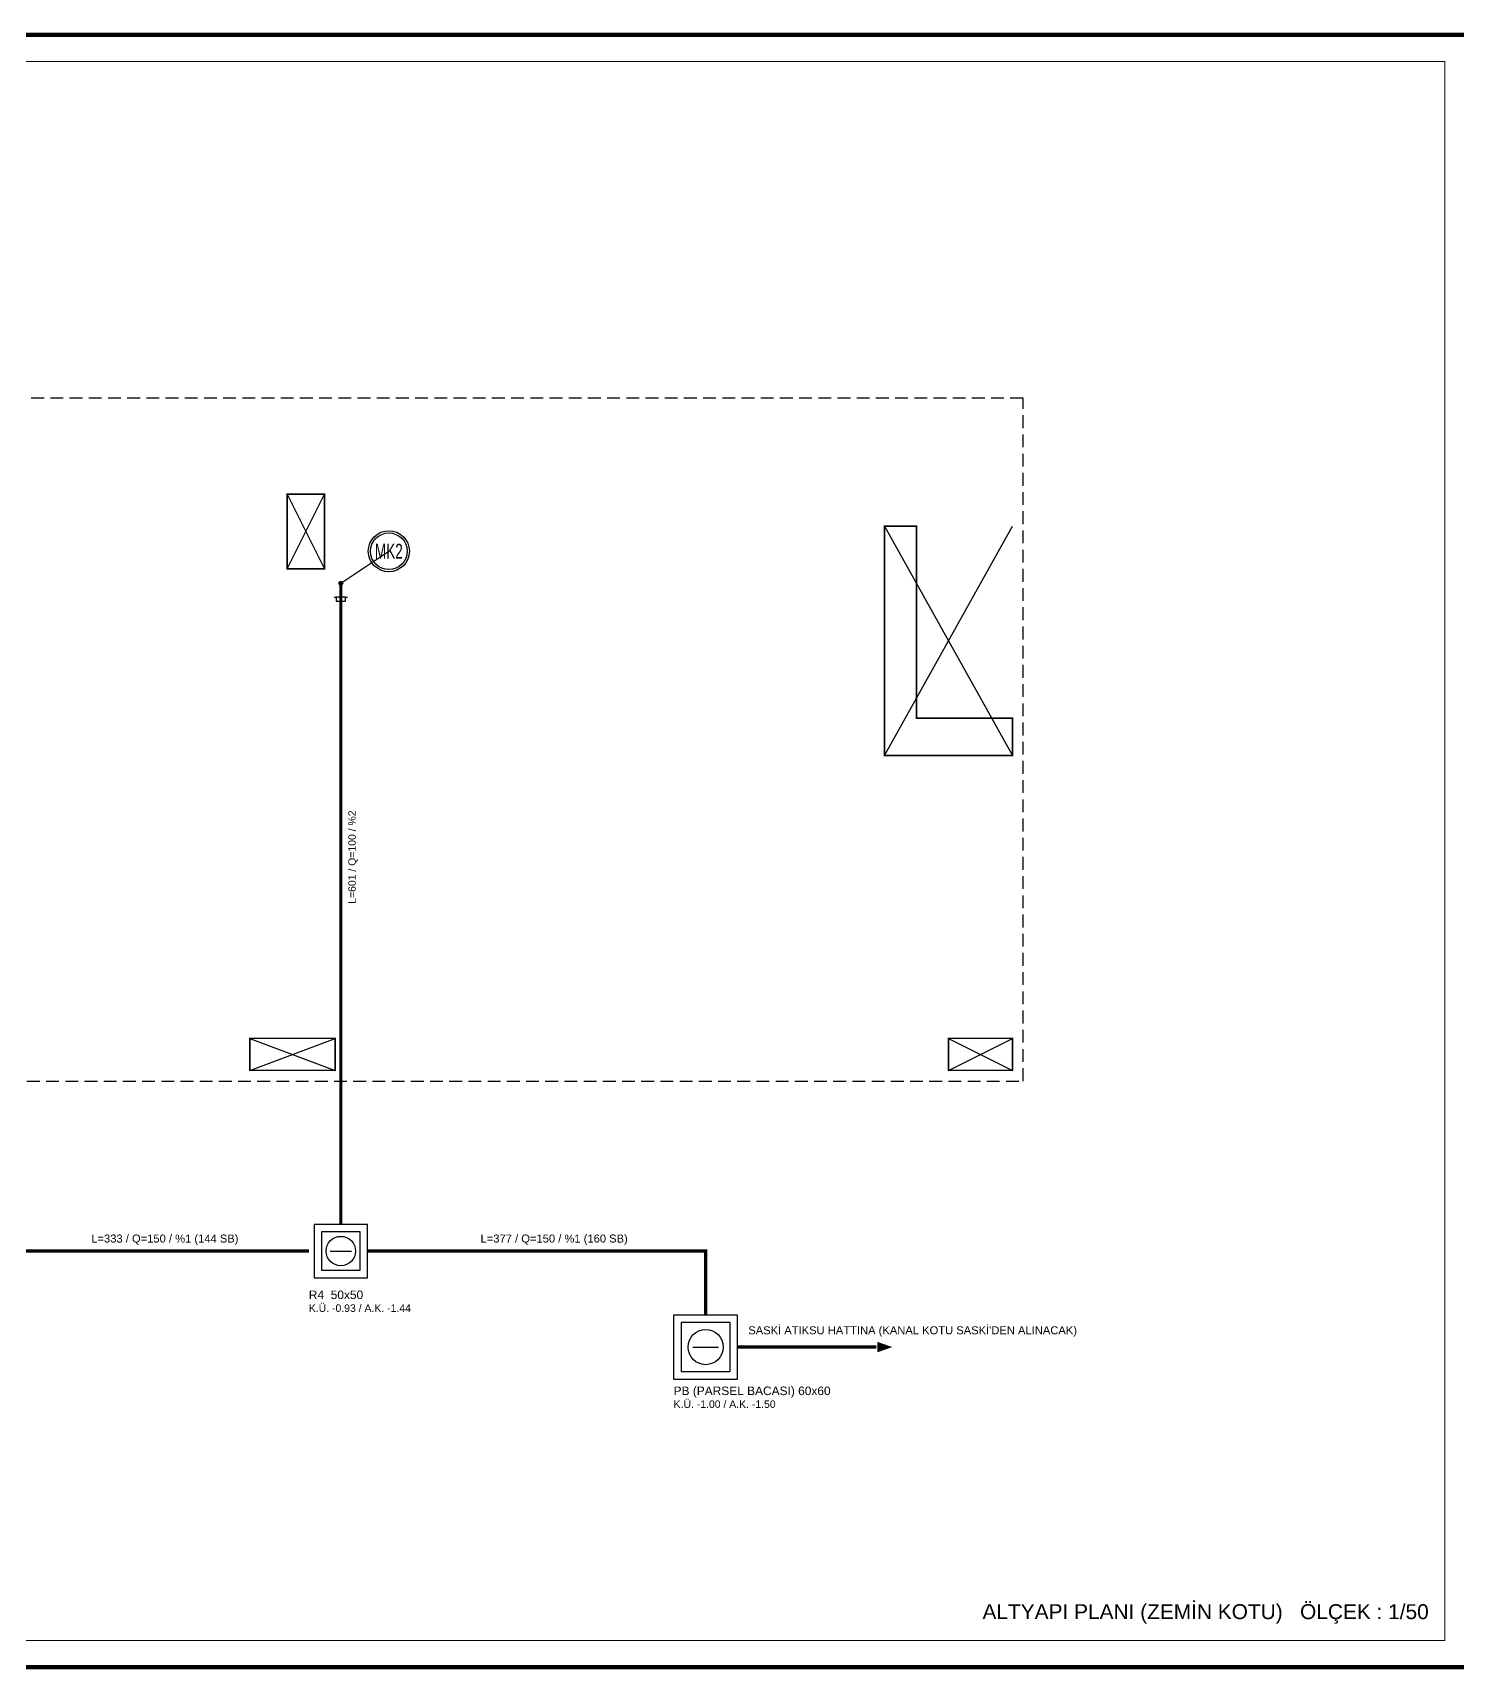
# Model space of a CAD drawing. Header units: centimetres. Extents: x -3952 to 22702, y 13298 to 16732.
# Drawn here: x 2051 to 3387, y 15028 to 16562 of the extents above; entities that cross this region are included whole.
import ezdxf
from ezdxf.enums import TextEntityAlignment as Align

# ---------------------------------------------------------------- set-up
doc = ezdxf.new("R2010")
doc.units = ezdxf.units.CM
doc.linetypes.add('DASHED', pattern=[18, 12, -6])
doc.linetypes.add('PIS', pattern=[38, 30, -8])
for name, color, linetype in [('MIMARI-KOLON', 8, 'Continuous'), ('MTY-BINA-HATTI', 8, 'DASHED'), ('MTY-PAFTA', 7, 'Continuous'), ('MTY-PIS-SU-BORUSU', 6, 'PIS'), ('MTY-PISSU-CAP', 211, 'Continuous'), ('MTY-PISSU-KOLON', 211, 'DASHED'), ('MTY-PISSU-KOLONNO', 211, 'Continuous'), ('MTY-ROGAR', 5, 'Continuous'), ('MTY-TEFRIS', 15, 'Continuous')]:
    doc.layers.add(name, color=color, linetype=linetype)
doc.layers.add('ROTAS-PAFTA-SINIRI', color=8, linetype='Continuous', plot=False)
doc.styles.add('ANOTATIVO', font='arial.ttf')
doc.styles.add('ROTAS', font='arial.ttf')

# ---------------------------------------------------------------- blocks, each defined once
blk = doc.blocks.new('ROTAS_PAFTA')
blk.add_lwpolyline([(0, 0), (1, 0), (1, 1), (0, 1)], close=True)
blk = doc.blocks.new('MTY-PIS SU KOLON')
at = {"layer": 'MTY-PISSU-KOLON', "linetype": 'Continuous', "lineweight": -3}
blk.add_hatch(color=256, dxfattribs=at).paths.add_polyline_path([(-2.7, -0.1, 0.848135), (0, -0.1, -0.848135), (2.7, -0.1, 0.414214), (0, 2.6, 0.414214)])
blk.add_circle((0, 0), 3.5, dxfattribs=at)
blk = doc.blocks.new('MTY-KOLON NO PIS SU')
at = {"color": 6, "linetype": 'Continuous', "ltscale": 100}
blk.add_circle((0, 0), 27.5, dxfattribs=at)
at = {"color": 7, "linetype": 'Continuous', "ltscale": 100}
blk.add_circle((0, 0), 24.5, dxfattribs=at)
at = {"style": 'ANOTATIVO', "width": 0.65}
blk.add_attdef('K', text='', height=20, dxfattribs=at).set_placement((0, 0), align=Align.MIDDLE_CENTER)

msp = doc.modelspace()

# ---------------------------------------------------------------- linework, layer by layer
at = {"layer": 'MIMARI-KOLON'}
for p, q in [((2289.7, 16059.4), (2324.7, 16129.4)), ((2289.7, 16129.4), (2324.7, 16059.4)), ((2849.7, 15884.4), (2969.7, 16099.4)), ((2849.7, 16099.4), (2969.7, 15884.4)), ((2254.7, 15589.4), (2334.7, 15619.4)), ((2254.7, 15619.4), (2334.7, 15589.4)), ((2909.7, 15589.4), (2969.7, 15619.4)), ((2909.7, 15619.4), (2969.7, 15589.4))]:
    msp.add_line(p, q, dxfattribs=at)
at = {"layer": 'MIMARI-KOLON', "const_width": 1.5}
for points in [[(2289.7, 16129.4), (2324.7, 16129.4), (2324.7, 16059.4), (2289.7, 16059.4), (2289.7, 16129.4)], [(2969.7, 15919.4), (2969.7, 15884.4), (2849.7, 15884.4), (2849.7, 16099.4), (2879.7, 16099.4), (2879.7, 15919.4), (2969.7, 15919.4)], [(2254.7, 15619.4), (2334.7, 15619.4), (2334.7, 15589.4), (2254.7, 15589.4), (2254.7, 15619.4)], [(2909.7, 15619.4), (2969.7, 15619.4), (2969.7, 15589.4), (2909.7, 15589.4), (2909.7, 15619.4)]]:
    msp.add_lwpolyline(points, close=True, dxfattribs=at)
at = {"layer": 'MTY-BINA-HATTI'}
msp.add_lwpolyline([(389.7, 15579.4), (2979.7, 15579.4), (2979.7, 16219.4), (389.7, 16219.4)], close=True, dxfattribs=at)
at = {"layer": 'MTY-PAFTA'}
for points, const_width in [([(0, 15030), (3400, 15030), (3400, 16560), (0, 16560)], 4), ([(25, 15055), (3375, 15055), (3375, 16535), (25, 16535)], 1)]:
    msp.add_lwpolyline(points, close=True, dxfattribs=dict(at, const_width=const_width))
at = {"layer": 'MTY-PIS-SU-BORUSU'}
for p, q in [((2333.7, 16032.8), (2335.4, 16032.8)), ((2344.6, 16032.8), (2346.3, 16032.8))]:
    msp.add_line(p, q, dxfattribs=at)
at = {"layer": 'MTY-PIS-SU-BORUSU', "const_width": 3}
for points in [[(2340, 16046), (2340, 15445)], [(1977, 15420), (2310, 15420)], [(2365, 15420), (2682, 15420), (2682, 15360)], [(2712, 15330), (2842, 15330)]]:
    msp.add_lwpolyline(points, dxfattribs=at)
at = {"layer": 'MTY-PIS-SU-BORUSU'}
msp.add_lwpolyline([(2335.5, 16029.2), (2344.5, 16029.2), (2344.5, 16032.8), (2335.5, 16032.8)], close=True, dxfattribs=at)
msp.add_solid([(2857, 15330), (2843, 15325.1), (2843, 15334.9)], dxfattribs=at)
at = {"layer": 'MTY-PISSU-KOLONNO'}
msp.add_line((2340, 16046), (2385, 16076), dxfattribs=at)
at = {"layer": 'MTY-ROGAR'}
for p, q in [((2330, 15420), (2350, 15420)), ((2670, 15330), (2694, 15330))]:
    msp.add_line(p, q, dxfattribs=at)
for points in [[(2315, 15395), (2365, 15395), (2365, 15445), (2315, 15445)], [(2322, 15402), (2358, 15402), (2358, 15438), (2322, 15438)], [(2652, 15300), (2712, 15300), (2712, 15360), (2652, 15360)], [(2659, 15307), (2705, 15307), (2705, 15353), (2659, 15353)]]:
    msp.add_lwpolyline(points, close=True, dxfattribs=at)
for centre, radius in [((2340, 15420), 13.8), ((2682, 15330), 16.5)]:
    msp.add_circle(centre, radius, dxfattribs=at)

# ---------------------------------------------------------------- block references
at = {"layer": 'MTY-PISSU-KOLONNO'}
ref = msp.add_blockref('MTY-KOLON NO PIS SU', (2385, 16076), dxfattribs=dict(at, xscale=0.7, yscale=0.7))
ref.add_attrib('K', 'MK2', dxfattribs={"height": 14, "style": 'ANOTATIVO', "width": 0.65}).set_placement((2385, 16076), align=Align.MIDDLE_CENTER)
at = {"layer": 'MTY-TEFRIS', "xscale": 0.5, "yscale": 0.5}
msp.add_blockref('MTY-PIS SU KOLON', (2340, 16046), dxfattribs=at)
at = {"layer": 'ROTAS-PAFTA-SINIRI', "xscale": 3400, "yscale": 1530}
msp.add_blockref('ROTAS_PAFTA', (0, 15030), dxfattribs=at)

# ---------------------------------------------------------------- texts
at = {"layer": 'MTY-PAFTA', "style": 'ROTAS'}
msp.add_text('ALTYAPI PLANI (ZEMİN KOTU)   ÖLÇEK : 1/50', height=14, dxfattribs=at).set_placement((3360, 15075), align=Align.RIGHT)
at = {"layer": 'MTY-PISSU-CAP', "style": 'ROTAS'}
msp.add_text('L=601 / Q=100 / %2', height=7, rotation=90, dxfattribs=at).set_placement((2354, 15745.5))
for s, p in [('L=333 / Q=150 / %1 (144 SB)', (2106, 15428)), ('L=377 / Q=150 / %1 (160 SB)', (2471, 15428)), ("SASKİ ATIKSU HATTINA (KANAL KOTU SASKİ'DEN ALINACAK)", (2722, 15342))]:
    msp.add_text(s, height=7.5, dxfattribs=at).set_placement(p)
at = {"layer": 'MTY-ROGAR', "style": 'ROTAS'}
for s, height, p in [('K.Ü. -0.93 / A.K. -1.44', 7, (2310, 15363)), ('R4  50x50', 8, (2310, 15375)), ('K.Ü. -1.00 / A.K. -1.50', 7, (2652, 15273)), ('PB (PARSEL BACASI) 60x60', 8, (2652, 15285))]:
    msp.add_text(s, height=height, dxfattribs=at).set_placement(p)

doc.saveas('drawing.dxf')
